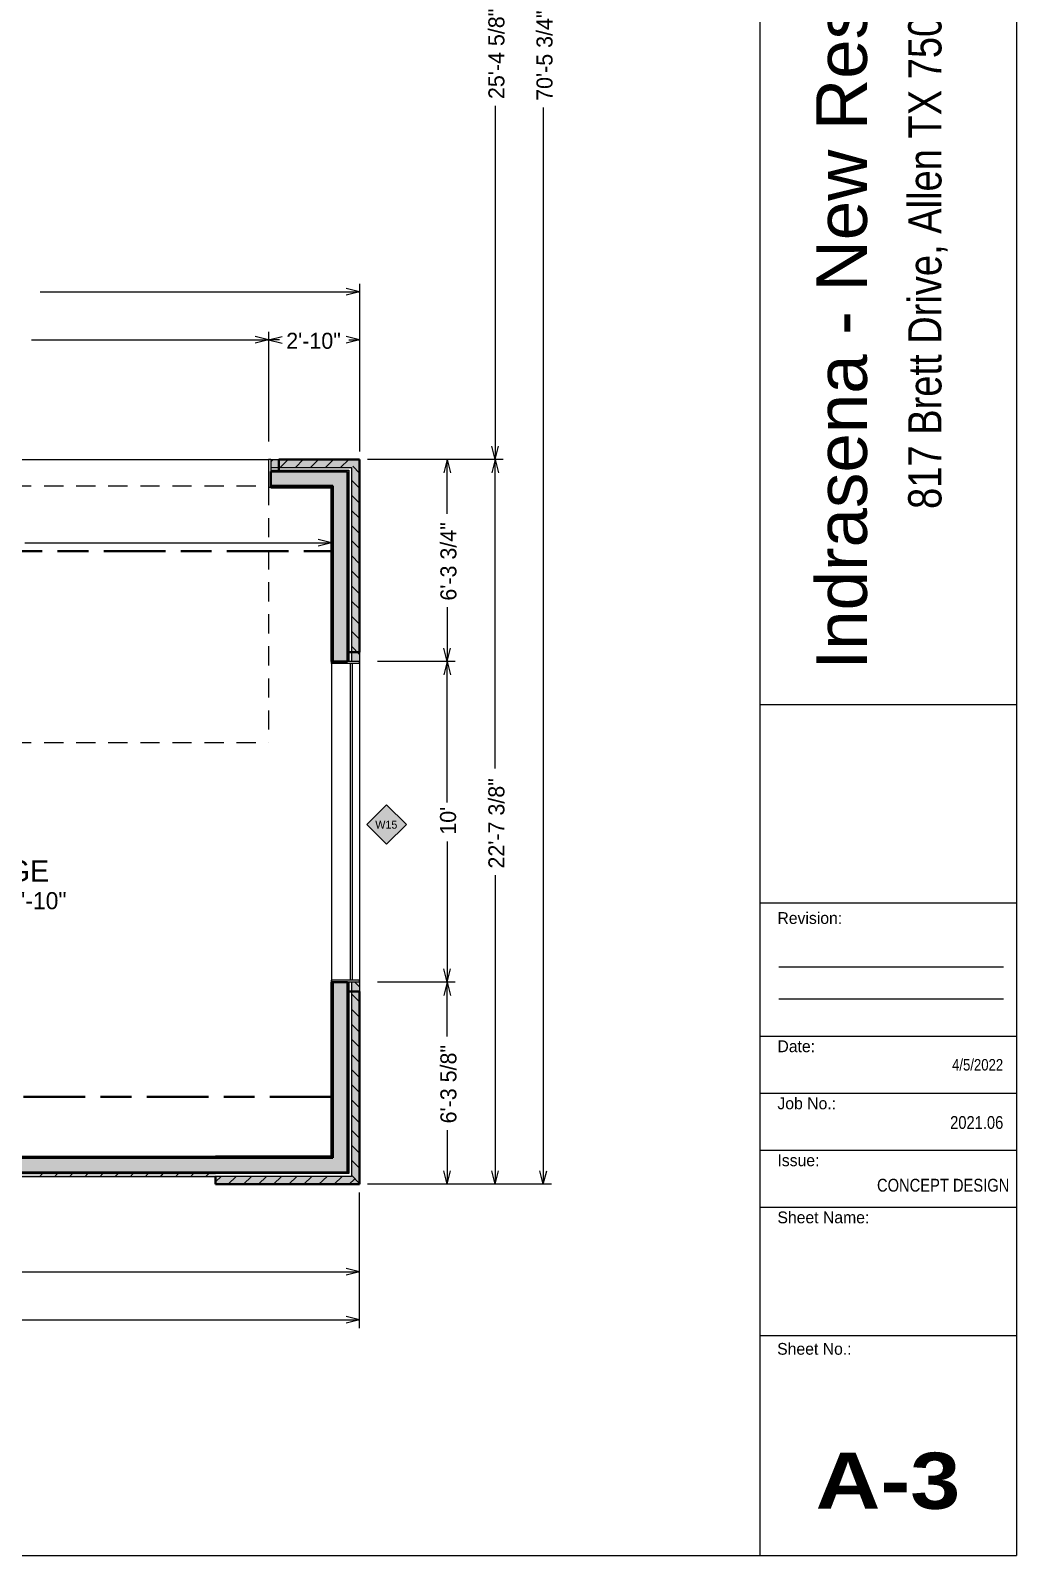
# Model space of a CAD drawing. Header units: inches. Extents: x 0.6 to 35.4, y -22.9 to 0.3.
# Drawn here: x 27.7 to 35.38, y -22.91 to -11.02 of the extents above; entities that cross this region are included whole.
import ezdxf

# ---------------------------------------------------------------- set-up
doc = ezdxf.new("R2010")
doc.units = ezdxf.units.IN
doc.header["$MEASUREMENT"] = 0
doc.linetypes.add('Dash', pattern=[0.225, 0.15, -0.075])
doc.linetypes.add('ISO08W100', pattern=[0.96, 0.48, -0.12, 0.24, -0.12])
for name, color, linetype, lineweight, true_color in [('CAD_  Default', 7, 'Continuous', 18, 0x000000), ('Layout Box Export Contents', 7, 'Continuous', 0, 0x000000), ('Text', 7, 'Continuous', 9, 0x004080)]:
    doc.layers.add(name, color=color, linetype=linetype, lineweight=lineweight, true_color=true_color)

msp = doc.modelspace()

# ---------------------------------------------------------------- linework, layer by layer
at = {"layer": 'CAD_  Default', "transparency": 33554687}
for p, q in [((33.385, 0.253), (33.385, -22.913)), ((35.385, 0.253), (35.385, -22.913)), ((33.385, -17.824), (35.385, -17.824)), ((33.385, -18.863), (35.385, -18.863)), ((33.385, -19.308), (35.385, -19.308)), ((33.385, -19.753), (35.385, -19.753)), ((33.385, -20.198), (35.385, -20.198)), ((33.385, -21.198), (35.385, -21.198)), ((0.625, -22.913), (35.385, -22.913))]:
    msp.add_line(p, q, dxfattribs=at)
at = {"layer": 'CAD_  Default', "color": 250, "true_color": 0x414141, "transparency": 33554687}
for p, q in [((33.533, -18.323), (35.283, -18.323)), ((33.533, -18.323), (35.283, -18.323)), ((33.533, -18.572), (35.283, -18.572)), ((33.533, -18.572), (35.283, -18.572)), ((33.533, -18.572), (35.283, -18.572)), ((33.533, -18.572), (35.283, -18.572))]:
    msp.add_line(p, q, dxfattribs=at)
at = {"layer": 'CAD_  Default', "transparency": 33554687}
msp.add_lwpolyline([(33.385, -16.277), (35.385, -16.277)], dxfattribs=at)
at = {"layer": 'Layout Box Export Contents', "color": 176, "linetype": 'Continuous', "lineweight": 18, "true_color": 0x000080, "transparency": 33554687}
for p, q in [((31.322, -11.609), (31.322, -14.367)), ((31.697, -11.623), (31.697, -20.019)), ((27.776, -13.059), (30.265, -13.059)), ((30.265, -13.059), (30.16, -13.033)), ((30.265, -13.059), (30.16, -13.085)), ((30.265, -12.997), (30.265, -14.304)), ((27.709, -13.434), (29.557, -13.434)), ((29.557, -13.434), (29.453, -13.408)), ((29.557, -13.434), (29.453, -13.46)), ((29.557, -13.372), (29.557, -14.226)), ((29.557, -13.434), (29.662, -13.408)), ((29.557, -13.434), (29.662, -13.46)), ((29.641, -13.434), (29.557, -13.434)), ((30.265, -13.434), (30.16, -13.408)), ((30.265, -13.434), (30.16, -13.46)), ((30.181, -13.434), (30.265, -13.434)), ((30.265, -13.372), (30.265, -14.304)), ((31.322, -14.367), (31.296, -14.263)), ((31.322, -14.367), (31.349, -14.263)), ((31.01, -14.367), (30.327, -14.367)), ((31.385, -14.367), (30.327, -14.367)), ((30.947, -14.367), (30.921, -14.471)), ((30.947, -14.367), (30.974, -14.471)), ((30.947, -14.79), (30.947, -14.367)), ((31.322, -14.367), (31.296, -14.471)), ((31.322, -14.367), (31.349, -14.471)), ((31.322, -16.777), (31.322, -14.367)), ((27.656, -15.017), (30.047, -15.017)), ((30.047, -15.017), (29.943, -14.991)), ((30.047, -15.017), (29.943, -15.043)), ((30.947, -15.52), (30.947, -15.943)), ((30.947, -15.943), (30.921, -15.839)), ((30.947, -15.943), (30.974, -15.839)), ((31.01, -15.943), (30.406, -15.943)), ((30.947, -15.943), (30.921, -16.047)), ((30.947, -15.943), (30.974, -16.047)), ((30.947, -17.042), (30.947, -15.943)), ((30.947, -17.345), (30.947, -18.443)), ((31.322, -17.609), (31.322, -20.019)), ((30.947, -18.443), (30.921, -18.339)), ((30.947, -18.443), (30.974, -18.339)), ((31.01, -18.443), (30.406, -18.443)), ((30.947, -18.443), (30.921, -18.547)), ((30.947, -18.443), (30.974, -18.547)), ((30.947, -18.866), (30.947, -18.443)), ((30.947, -19.597), (30.947, -20.019)), ((30.947, -20.019), (30.921, -19.915)), ((30.947, -20.019), (30.974, -19.915)), ((31.322, -20.019), (31.296, -19.915)), ((31.322, -20.019), (31.349, -19.915)), ((31.697, -20.019), (31.671, -19.915)), ((31.697, -20.019), (31.724, -19.915)), ((30.265, -20.765), (30.265, -20.082)), ((30.265, -21.14), (30.265, -20.082)), ((31.01, -20.019), (30.327, -20.019)), ((31.385, -20.019), (30.327, -20.019)), ((31.76, -20.019), (30.327, -20.019)), ((30.265, -20.702), (30.16, -20.676)), ((25.369, -20.702), (30.265, -20.702)), ((30.265, -20.702), (30.16, -20.728)), ((19.783, -21.077), (30.265, -21.077)), ((30.265, -21.077), (30.16, -21.051)), ((30.265, -21.077), (30.16, -21.103))]:
    msp.add_line(p, q, dxfattribs=at)
at = {"layer": 'Layout Box Export Contents', "color": 251, "linetype": 'Continuous', "lineweight": 18, "true_color": 0x4b4b4b, "transparency": 33554687}
for p, q in [((25.557, -14.367), (29.557, -14.367)), ((29.573, -14.367), (29.557, -14.367)), ((29.557, -14.367), (29.557, -14.585)), ((29.573, -14.367), (29.573, -14.585)), ((29.573, -14.585), (29.557, -14.585)), ((30.047, -15.943), (30.047, -18.443)), ((30.047, -15.959), (30.047, -15.943)), ((30.265, -15.943), (30.047, -15.943)), ((30.265, -15.959), (30.047, -15.959)), ((30.194, -18.428), (30.194, -15.959)), ((30.21, -18.428), (30.21, -15.959)), ((30.265, -15.943), (30.265, -18.443)), ((30.265, -15.959), (30.265, -15.943)), ((30.047, -18.443), (30.047, -18.428)), ((30.265, -18.428), (30.047, -18.428)), ((30.265, -18.443), (30.265, -18.428)), ((30.265, -18.443), (30.047, -18.443))]:
    msp.add_line(p, q, dxfattribs=at)
at = {"layer": 'Layout Box Export Contents', "color": 1, "linetype": 'Continuous', "lineweight": 0, "true_color": 0xff0000, "transparency": 33554687}
for p, q in [((29.573, -14.385), (29.592, -14.367)), ((29.647, -14.429), (29.709, -14.367)), ((29.765, -14.429), (29.827, -14.367)), ((29.883, -14.429), (29.945, -14.367)), ((30, -14.429), (30.063, -14.367)), ((30.118, -14.429), (30.181, -14.367)), ((30.265, -14.473), (30.212, -14.42)), ((30.202, -14.528), (30.265, -14.59)), ((30.265, -14.708), (30.202, -14.646)), ((30.202, -14.764), (30.265, -14.826)), ((30.265, -14.944), (30.202, -14.881)), ((30.202, -14.999), (30.265, -15.062)), ((30.265, -15.18), (30.202, -15.117)), ((30.202, -15.235), (30.265, -15.298)), ((30.202, -15.353), (30.265, -15.415)), ((30.202, -15.471), (30.265, -15.533)), ((30.265, -15.651), (30.202, -15.589)), ((30.202, -15.706), (30.265, -15.769)), ((30.265, -15.887), (30.202, -15.824)), ((30.203, -15.943), (30.202, -15.942)), ((30.202, -18.535), (30.265, -18.597)), ((30.228, -18.443), (30.265, -18.48)), ((30.265, -18.715), (30.202, -18.653)), ((30.202, -18.771), (30.265, -18.833)), ((30.265, -18.951), (30.202, -18.888)), ((30.202, -19.006), (30.265, -19.069)), ((30.265, -19.187), (30.202, -19.124)), ((30.202, -19.242), (30.265, -19.304)), ((30.202, -19.36), (30.265, -19.422)), ((30.202, -19.478), (30.265, -19.54)), ((30.265, -19.658), (30.202, -19.596)), ((30.265, -19.776), (30.202, -19.713)), ((30.265, -19.894), (30.202, -19.831)), ((27.77, -19.96), (27.794, -19.936)), ((27.888, -19.96), (27.911, -19.936)), ((28.006, -19.96), (28.029, -19.936)), ((28.124, -19.96), (28.147, -19.936)), ((28.242, -19.96), (28.265, -19.936)), ((28.359, -19.96), (28.383, -19.936)), ((28.477, -19.96), (28.501, -19.936)), ((28.595, -19.96), (28.619, -19.936)), ((28.713, -19.96), (28.736, -19.936)), ((28.831, -19.96), (28.854, -19.936)), ((28.949, -19.96), (28.972, -19.936)), ((29.066, -19.96), (29.09, -19.936)), ((29.144, -20), (29.187, -19.957)), ((29.242, -20.019), (29.305, -19.957)), ((29.36, -20.019), (29.423, -19.957)), ((29.478, -20.019), (29.541, -19.957)), ((29.596, -20.019), (29.658, -19.957)), ((29.714, -20.019), (29.776, -19.957)), ((29.832, -20.019), (29.894, -19.957)), ((29.949, -20.019), (30.012, -19.957)), ((30.067, -20.019), (30.13, -19.957)), ((30.202, -19.949), (30.265, -20.012)), ((30.185, -20.019), (30.225, -19.98))]:
    msp.add_line(p, q, dxfattribs=at)
at = {"layer": 'Layout Box Export Contents', "color": 18, "linetype": 'Continuous', "lineweight": 0, "true_color": 0x000000, "transparency": 33554687}
for p, q in [((29.573, -14.367), (30.265, -14.367)), ((29.573, -14.367), (29.573, -14.585)), ((30.265, -14.367), (30.265, -15.943)), ((29.573, -14.429), (30.202, -14.429)), ((29.573, -14.45), (30.181, -14.45)), ((29.573, -14.45), (30.181, -14.45)), ((30.181, -14.45), (30.181, -15.943)), ((30.181, -14.45), (30.181, -15.943)), ((30.202, -14.429), (30.202, -15.943)), ((29.573, -14.585), (30.047, -14.585)), ((30.047, -14.585), (30.047, -15.943)), ((30.265, -15.943), (30.047, -15.943)), ((30.265, -18.443), (30.047, -18.443)), ((30.047, -18.443), (30.047, -19.802)), ((30.181, -18.443), (30.181, -19.936)), ((30.181, -18.443), (30.181, -19.936)), ((30.202, -18.443), (30.202, -19.957)), ((30.265, -18.443), (30.265, -20.019)), ((29.144, -19.802), (24.432, -19.802)), ((30.047, -19.802), (29.144, -19.802)), ((29.144, -19.936), (19.642, -19.936)), ((29.144, -19.936), (19.715, -19.936)), ((29.144, -19.96), (19.715, -19.96)), ((30.181, -19.936), (29.144, -19.936)), ((30.181, -19.936), (29.144, -19.936)), ((30.202, -19.957), (29.144, -19.957)), ((29.144, -19.96), (29.144, -20.019)), ((30.265, -20.019), (29.144, -20.019))]:
    msp.add_line(p, q, dxfattribs=at)
at = {"layer": 'Layout Box Export Contents', "color": 18, "linetype": 'Continuous', "lineweight": 35, "true_color": 0x000000, "transparency": 33554687}
for p, q in [((29.636, -14.367), (30.265, -14.367)), ((29.636, -14.367), (29.636, -14.46)), ((30.265, -14.367), (30.265, -15.87)), ((29.573, -14.46), (29.573, -14.585)), ((29.573, -14.46), (30.057, -14.46)), ((29.573, -14.46), (29.573, -14.574)), ((30.172, -14.46), (30.057, -14.46)), ((30.172, -14.46), (30.172, -15.943)), ((29.573, -14.574), (30.057, -14.574)), ((29.573, -14.585), (30.047, -14.585)), ((30.047, -14.585), (30.047, -15.943)), ((30.057, -14.574), (30.057, -15.943)), ((30.265, -15.87), (30.172, -15.87)), ((30.172, -15.943), (30.047, -15.943)), ((30.172, -15.943), (30.057, -15.943)), ((30.172, -18.443), (30.047, -18.443)), ((30.047, -18.443), (30.047, -19.802)), ((30.172, -18.443), (30.057, -18.443)), ((30.057, -18.443), (30.057, -19.812)), ((30.172, -18.443), (30.172, -19.927)), ((30.265, -18.516), (30.172, -18.516)), ((30.265, -18.516), (30.265, -20.019)), ((29.144, -19.812), (24.422, -19.812)), ((30.047, -19.802), (29.144, -19.802)), ((30.057, -19.812), (29.144, -19.812)), ((29.144, -19.927), (19.642, -19.927)), ((30.057, -19.927), (29.144, -19.927)), ((29.144, -19.96), (29.144, -20.019)), ((30.057, -19.927), (30.172, -19.927)), ((30.265, -20.019), (29.144, -20.019))]:
    msp.add_line(p, q, dxfattribs=at)
at = {"layer": 'Layout Box Export Contents', "color": 251, "linetype": 'Dash', "lineweight": 18, "true_color": 0x4b4b4b, "transparency": 33554687}
for p, q in [((25.557, -14.574), (29.557, -14.574)), ((29.557, -14.574), (29.557, -16.574)), ((25.557, -16.574), (29.557, -16.574))]:
    msp.add_line(p, q, dxfattribs=at)
at = {"layer": 'Layout Box Export Contents', "color": 18, "linetype": 'ISO08W100', "lineweight": 35, "true_color": 0x000000, "transparency": 33554687}
for points in [[(24.432, -15.083), (30.047, -15.083)], [(30.047, -19.337), (24.432, -19.337)]]:
    msp.add_lwpolyline(points, dxfattribs=at)
at = {"layer": 'Layout Box Export Contents', "color": 156, "linetype": 'Continuous', "lineweight": 9, "true_color": 0x004080, "transparency": 33554687}
msp.add_lwpolyline([(30.476, -17.368), (30.321, -17.214), (30.476, -17.059), (30.63, -17.214)], close=True, dxfattribs=at)
msp.add_lwpolyline([(30.476, -17.368), (30.321, -17.214), (30.476, -17.059), (30.63, -17.214)], close=True, dxfattribs=at)
at = {"layer": 'Layout Box Export Contents', "color": 7, "linetype": 'Continuous', "lineweight": 35, "true_color": 0xffffff, "transparency": 33554687}
for points in [[(29.573, -14.367), (30.265, -14.367), (29.573, -14.429), (30.202, -14.429)], [(30.265, -14.367), (30.265, -15.943), (30.202, -14.429), (30.202, -15.943)], [(30.265, -18.443), (30.265, -20.019), (30.202, -18.443), (30.202, -19.957)], [(29.144, -19.96), (19.715, -19.96), (29.144, -19.936), (19.715, -19.936)], [(30.265, -20.019), (29.144, -20.019), (30.202, -19.957), (29.144, -19.957)]]:
    msp.add_solid(points, dxfattribs=at)
at = {"layer": 'Layout Box Export Contents', "color": 253, "linetype": 'Continuous', "lineweight": 35, "true_color": 0x9d9d9d, "transparency": 33554687}
for points in [[(29.573, -14.46), (30.057, -14.46), (29.573, -14.574), (30.057, -14.574)], [(30.172, -14.46), (30.172, -15.943), (30.057, -14.46), (30.057, -15.943)], [(30.172, -18.443), (30.172, -19.927), (30.057, -18.443), (30.057, -19.927)], [(29.144, -19.927), (19.642, -19.927), (29.144, -19.812), (19.642, -19.812)], [(30.057, -19.927), (29.144, -19.927), (30.057, -19.812), (29.144, -19.812)]]:
    msp.add_solid(points, dxfattribs=at)
at = {"layer": 'Layout Box Export Contents', "color": 7, "linetype": 'Continuous', "lineweight": 9, "true_color": 0xffffff, "transparency": 33554687}
for points in [[(30.321, -17.214), (30.476, -17.059), (30.321, -17.214), (30.476, -17.368)], [(30.476, -17.368), (30.476, -17.059), (30.476, -17.368), (30.63, -17.214)]]:
    msp.add_solid(points, dxfattribs=at)

# ---------------------------------------------------------------- texts
at = {"layer": 'CAD_  Default', "color": 4, "true_color": 0x00ffff, "transparency": 33554687, "insert": (33.824, -16.005), "char_height": 0.39551, "width": 7.17106, "attachment_point": 1, "rotation": 90}
msp.add_mtext('{\\fArial|b0|i0|p34;\\C18;\\H0.552385;\\H0.716x;Indrasena - New Residence}', dxfattribs=at)
at = {"layer": 'CAD_  Default', "color": 250, "true_color": 0x414141, "transparency": 33554687, "insert": (34.541, -14.753), "char_height": 0.2592, "width": 5.71689, "attachment_point": 1, "rotation": 90}
msp.add_mtext('{\\fArial Narrow|b0|i0|p34;\\C250;\\H0.362011;\\H0.716x;817 Brett Drive, Allen TX 75013}', dxfattribs=at)
at = {"layer": 'CAD_  Default', "color": 250, "true_color": 0x414141, "transparency": 33554687, "char_height": 0.10287, "attachment_point": 1}
for s, insert in [('{\\fChief Blueprint|b0|i0|p34;\\C250;\\H0.128914;\\H0.712x;Revision:}', (33.522, -17.897)), ('{\\fChief Blueprint|b0|i0|p34;\\C250;\\H0.128914;\\H0.712x;Date:}', (33.522, -18.897)), ('{\\fChief Blueprint|b0|i0|p34;\\C250;\\H0.128914;\\H0.712x;Job No.:}', (33.522, -19.342)), ('{\\fChief Blueprint|b0|i0|p34;\\C250;\\H0.128914;\\H0.712x;Issue:}', (33.522, -19.786)), ('{\\fChief Blueprint|b0|i0|p34;\\C250;\\H0.128914;\\H0.712x;Sheet Name:}', (33.522, -20.231)), ('{\\fChief Blueprint|b0|i0|p34;\\C250;\\H0.128914;\\H0.712x;Sheet No.:}', (33.52, -21.256))]:
    msp.add_mtext(s, dxfattribs=dict(at, insert=insert))
at = {"layer": 'CAD_  Default', "transparency": 33554687, "char_height": 0.1, "attachment_point": 3}
for s, insert, width in [('{\\fArial Narrow|b0|i0|p34;\\C18;\\H0.139665;\\H0.716x;2021.06}', (35.282, -19.487), 1.07257), ('{\\fArial Narrow|b0|i0|p34;\\C18;\\H0.139665;\\H0.716x;CONCEPT DESIGN}', (35.329, -19.976), 1.46352)]:
    msp.add_mtext(s, dxfattribs=dict(at, insert=insert, width=width))
at = {"layer": 'Layout Box Export Contents', "color": 176, "linetype": 'Continuous', "lineweight": 18, "true_color": 0x000080, "transparency": 33554687, "char_height": 0.125, "attachment_point": 7, "rotation": 90}
for s, insert, width in [('\\fChief Blueprint|b0|i0|c0|p0;25\'-4 5/8"', (31.396, -11.557), 0.77625), ('\\fChief Blueprint|b0|i0|c0|p0;70\'-5 3/4"', (31.771, -11.571), 0.77625), ('\\fChief Blueprint|b0|i0|c0|p0;6\'-3 3/4"', (31.022, -15.468), 0.67875), ('\\fChief Blueprint|b0|i0|c0|p0;22\'-7 3/8"', (31.396, -17.557), 0.77625), ("\\fChief Blueprint|b0|i0|c0|p0;10'", (31.019, -17.293), 0.23625), ('\\fChief Blueprint|b0|i0|c0|p0;6\'-3 5/8"', (31.022, -19.544), 0.67875)]:
    msp.add_mtext(s, dxfattribs=dict(at, insert=insert, width=width))
at = {"layer": 'Layout Box Export Contents', "color": 176, "linetype": 'Continuous', "lineweight": 18, "true_color": 0x000080, "transparency": 33554687, "insert": (29.694, -13.506), "char_height": 0.125, "width": 0.48375, "attachment_point": 7}
msp.add_mtext('\\fChief Blueprint|b0|i0|c0|p0;2\'-10"', dxfattribs=at)
at = {"layer": 'Layout Box Export Contents', "color": 156, "linetype": 'Continuous', "lineweight": 9, "true_color": 0x004080, "transparency": 33554687, "insert": (30.388, -17.247), "char_height": 0.0625, "width": 0.21813, "attachment_point": 7}
msp.add_mtext('\\fChief Blueprint|b0|i0|c0|p0;W15', dxfattribs=at)
at = {"layer": 'Layout Box Export Contents', "color": 252, "linetype": 'Continuous', "lineweight": 18, "true_color": 0x969696, "transparency": 33554687, "attachment_point": 8}
for s, insert, char_height, width in [('\\fChief Blueprint|b0|i0|c0|p0;GARAGE\\P', (27.369, -17.661), 0.16667, 0.99667), ('\\fChief Blueprint|b0|i0|c0|p0;22\'-6" X 20\'-10"\\P', (27.369, -17.876), 0.13333, 1.284)]:
    msp.add_mtext(s, dxfattribs=dict(at, insert=insert, char_height=char_height, width=width))
at = {"layer": 'Text', "transparency": 33554687}
for s, insert, char_height, width, attachment_point in [('\\fArial Narrow|b0|i0|c0|p0;4/5/2022\\P', (34.883, -19.133), 0.08928, 0.39998, 7), ('\\fArial Black|b0|i0|c0|p0;A-3\\P', (34.383, -22.556), 0.4375, 1.49814, 8)]:
    msp.add_mtext(s, dxfattribs=dict(at, insert=insert, char_height=char_height, width=width, attachment_point=attachment_point))

doc.saveas('drawing.dxf')
